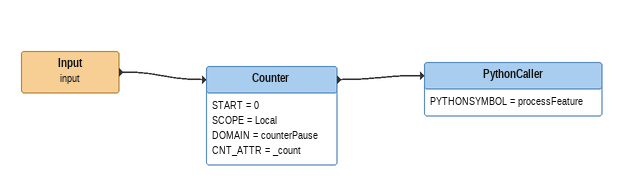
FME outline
Input (input)
    -> Counter
Counter
    START = 0
    SCOPE = Local
    DOMAIN = counterPause
    CNT_ATTR = _count
    -> PythonCaller
PythonCaller
    PYTHONSYMBOL = processFeature
